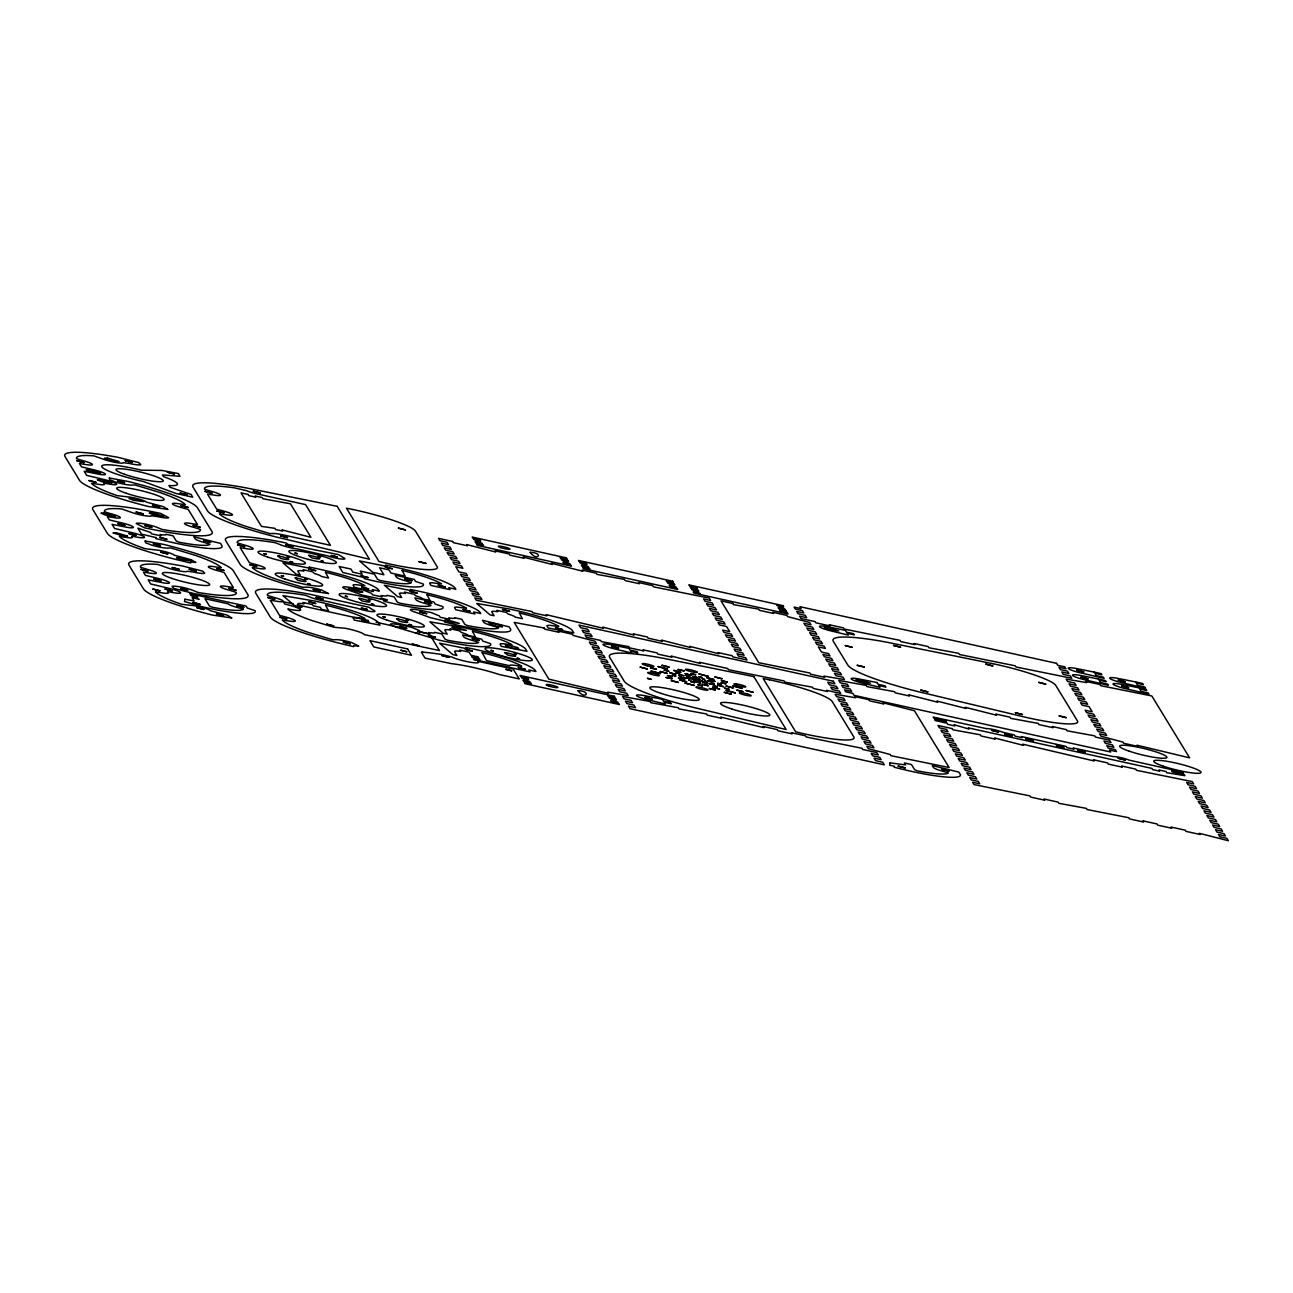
<?xml version="1.0" encoding="UTF-8"?>
<svg xmlns="http://www.w3.org/2000/svg" width="1293" height="1293" viewBox="0 0 1293 1293"><rect width="100%" height="100%" fill="white"/><g stroke="black" fill="none" stroke-linecap="round" stroke-linejoin="round"><path stroke-width="1.5" d="M384.183 600.34L384.021 601.31L391.181 603.023A55.955 7.596 13.5 0 0 442.836 606.595L435.175 604.057L433.979 602.085L414.908 597.867L416.104 599.839A12.413 1.681 13.5 0 0 426.189 603.75L431.005 605.302A43.784 5.948 13.5 0 1 399.747 603.152L397.242 601.988L394.123 596.865L387.06 595.313A12.17 1.649 13.5 0 1 382.211 595.717L381.096 595.54L381.92 596.897L372.513 594.828L371.673 593.455L363.527 590.109L353.668 588.137A12.413 1.681 13.5 0 0 342.984 587.07A12.413 1.681 13.5 0 0 349.967 590.562L362.541 595.168L384.7 599.952C394.51 601.18 374.42 596.364 383.779 599.726M295.24 605.48L297.018 606.579M419.449 633.602L415.91 632.827M421.308 610.555L431.167 612.543L439.313 615.888L440.153 617.246L449.56 619.331L448.736 617.957L449.851 618.135A12.17 1.649 13.5 0 0 454.7 617.731L461.763 619.299L464.882 624.406L467.403 625.57A43.784 5.948 13.5 0 0 498.645 627.735L493.829 626.184A12.413 1.681 13.5 0 1 483.744 622.272L482.548 620.301L509.167 626.863L510.476 629.028A55.955 7.596 13.5 0 1 458.821 625.456L444.566 622.046L444.727 621.076L430.181 617.601L417.607 612.979A12.413 1.681 13.5 0 1 410.624 609.488A12.413 1.681 13.5 0 1 421.308 610.555L421.89 610.7M401.299 625.165L411.142 627.137L419.288 630.483L420.128 631.857L429.535 633.926L428.71 632.568L429.842 632.746A12.17 1.649 13.5 0 0 434.674 632.325L441.737 633.893L444.873 639.017L447.378 640.18A43.784 5.948 13.5 0 0 478.62 642.33L473.804 640.778A12.413 1.681 13.5 0 1 463.734 636.867L462.522 634.895L481.594 639.114L482.79 641.086L490.467 643.623A55.955 7.596 13.5 0 1 438.796 640.051L397.581 627.59A12.413 1.681 13.5 0 1 390.599 624.083A12.413 1.681 13.5 0 1 401.299 625.165L401.864 625.295M293.252 603.928L283.393 601.762L284.816 604.09A14.837 2.02 13.5 0 1 300.332 609.31A14.837 2.02 13.5 0 1 291.41 609.633L287.87 608.922L288.468 609.617A65.684 8.906 13.5 0 0 312.324 620.656L333.885 627.267L345.409 628.301A14.837 2.02 13.5 0 1 364.254 634.604L439.458 650.541L429.357 633.974L417.526 631.372M297.196 604.801L368.214 620.478M376.101 622.224L405.679 628.754M298.117 605.867L302.012 607.225L297.907 606.821M709.324 688.506L715.207 689.961L709.324 688.506M678.178 669.451L684.062 670.905L678.178 669.451M697.703 684.644L702.406 685.807L697.703 684.644M109.307 477.99L109.695 479.751L116.031 482.208A12.413 1.681 13.5 0 0 131.983 485.085L134.989 484.956L159.572 492.391A68.109 9.245 13.5 0 1 184.64 503.963L185.4 504.803L180.244 503.995A12.413 1.681 13.5 0 0 172.519 503.963A12.413 1.681 13.5 0 0 182.604 507.874L188.228 509.442L197.506 524.522L192.269 523.697A12.413 1.681 13.5 0 0 184.56 523.681A12.413 1.681 13.5 0 0 194.645 527.592L200.35 529.338A68.093 9.245 13.5 0 1 183.153 532.199L178.499 531.762A68.093 9.245 13.5 0 1 162.158 529.467L158.392 527.916A12.413 1.681 13.5 0 0 140.743 523.342L139.66 523.229A12.413 1.681 13.5 0 0 136.201 523.52L144.509 527.803L158.409 530.615A80.279 10.894 13.5 0 0 211.89 531.423L197.457 507.761A80.279 10.894 13.5 0 0 128.46 481.529L109.307 477.99M145.172 540.975L145.559 542.737L151.895 545.193A12.413 1.681 13.5 0 0 167.848 548.087L170.854 547.957L195.421 555.392A68.109 9.245 13.5 0 1 220.505 566.948L221.265 567.805L216.109 566.997A12.413 1.681 13.5 0 0 208.383 566.964A12.413 1.681 13.5 0 0 218.469 570.876L224.093 572.443L233.354 587.523L228.134 586.699A12.413 1.681 13.5 0 0 220.408 586.683A12.413 1.681 13.5 0 0 230.493 590.578L236.215 592.339A68.093 9.245 13.5 0 1 219.002 595.184L214.363 594.764A68.093 9.245 13.5 0 1 198.007 592.453L194.257 590.917A12.413 1.681 13.5 0 0 176.608 586.343L175.525 586.23A12.413 1.681 13.5 0 0 172.066 586.521L174.167 588.493L194.273 593.616A80.279 10.894 13.5 0 0 247.755 594.408L233.322 570.763A80.279 10.894 13.5 0 0 164.324 544.531L145.172 540.975M167.734 509.394L148.469 506.533A80.279 10.894 13.5 0 1 79.487 480.301L65.054 456.639A80.279 10.894 13.5 0 1 118.52 457.447L138.626 462.555L140.743 464.543A12.413 1.681 13.5 0 1 137.268 464.834L136.201 464.72A12.413 1.681 13.5 0 1 129.591 463.524L123.368 462.652A12.413 1.681 13.5 0 1 115.917 462.49A12.413 1.681 13.5 0 1 102.826 459.031L93.791 455.863A68.093 9.245 13.5 0 0 76.578 458.724L82.299 460.47A12.413 1.681 13.5 0 1 92.385 464.381A12.413 1.681 13.5 0 1 84.675 464.365L79.439 463.541L81.459 466.854L92.207 469.424A12.413 1.681 13.5 0 1 104.701 473.48A12.413 1.681 13.5 0 1 100.498 474.499L84.207 471.347L86.679 475.388L103.375 479.396A12.413 1.681 13.5 0 1 116.612 484.051A12.413 1.681 13.5 0 1 105.832 483.42L103.747 483L104.41 484.099A12.413 1.681 13.5 0 1 96.7 484.067L91.528 483.259L92.304 484.099A68.109 9.245 13.5 0 0 117.372 495.672L127.425 496.851A10.942 1.487 13.5 0 1 134.601 497.983L137.381 498.645A10.942 1.487 13.5 0 1 146.271 502.088L163.581 506.727L167.734 509.394M195.631 562.439L190.782 562.002L190.621 562.988L176.365 559.578A80.279 10.894 13.5 0 1 107.367 533.346L92.934 509.701A80.279 10.894 13.5 0 1 146.416 510.509L160.316 513.321L168.623 517.604A12.413 1.681 13.5 0 1 165.148 517.895L164.082 517.782A12.413 1.681 13.5 0 1 157.471 516.586L151.249 515.713A12.413 1.681 13.5 0 1 143.814 515.551A12.413 1.681 13.5 0 1 130.706 512.093L121.671 508.925A68.093 9.245 13.5 0 0 104.474 511.769L110.18 513.531A12.413 1.681 13.5 0 1 120.265 517.442A12.413 1.681 13.5 0 1 112.556 517.41L107.319 516.586L109.355 519.915L120.087 522.485A12.413 1.681 13.5 0 1 132.597 526.526A12.413 1.681 13.5 0 1 128.379 527.56L112.087 524.392L114.56 528.449L131.256 532.457A12.413 1.681 13.5 0 1 144.493 537.112A12.413 1.681 13.5 0 1 133.712 536.482L131.627 536.045L132.29 537.145A12.413 1.681 13.5 0 1 124.581 537.128L119.409 536.304L120.184 537.161A68.109 9.245 13.5 0 0 145.252 548.733L155.305 549.897A10.942 1.487 13.5 0 1 162.482 551.028L165.262 551.707A10.942 1.487 13.5 0 1 174.151 555.15L191.461 559.788L195.631 562.439M231.706 617.941L212.44 615.08A80.279 10.894 13.5 0 1 143.458 588.848L129.025 565.203A80.279 10.894 13.5 0 1 182.491 565.995L202.597 571.118L204.714 573.09A12.413 1.681 13.5 0 1 201.239 573.381L200.173 573.268A12.413 1.681 13.5 0 1 193.562 572.088L187.34 571.215A12.413 1.681 13.5 0 1 179.889 571.037A12.413 1.681 13.5 0 1 166.797 567.595L157.762 564.427A68.093 9.245 13.5 0 0 140.549 567.271L146.271 569.033A12.413 1.681 13.5 0 1 156.356 572.944A12.413 1.681 13.5 0 1 148.647 572.912L143.41 572.088L145.43 575.401L156.178 577.971A12.413 1.681 13.5 0 1 168.672 582.028A12.413 1.681 13.5 0 1 164.47 583.062L148.178 579.894L150.651 583.951L167.347 587.943A12.413 1.681 13.5 0 1 180.584 592.614A12.413 1.681 13.5 0 1 169.803 591.968L167.718 591.548L168.381 592.647A12.413 1.681 13.5 0 1 160.671 592.63L155.499 591.806L156.259 592.663A68.109 9.245 13.5 0 0 181.343 604.219L191.396 605.399A10.942 1.487 13.5 0 1 198.572 606.53L201.352 607.193A10.942 1.487 13.5 0 1 210.242 610.652L227.552 615.274L231.706 617.941M328.47 593.552L309.205 590.691A80.279 10.894 13.5 0 1 240.223 564.459L225.79 540.797A80.279 10.894 13.5 0 1 279.256 541.605L286.254 543.028L287.838 544.385L338.75 554.697L342.855 557.348A10.942 1.487 13.5 0 1 341.53 559.045A10.942 1.487 13.5 0 1 327.501 555.812L296.937 548.879A12.413 1.681 13.5 0 1 279.272 544.305L275.522 542.769A68.093 9.245 13.5 0 0 259.182 540.458L254.527 540.038A68.093 9.245 13.5 0 0 237.314 542.882L243.036 544.644A12.413 1.681 13.5 0 1 253.121 548.539A12.413 1.681 13.5 0 1 245.411 548.523L240.175 547.699L249.436 562.778L255.06 564.346A12.413 1.681 13.5 0 1 265.146 568.257A12.413 1.681 13.5 0 1 257.436 568.225L252.264 567.417L253.04 568.274A68.109 9.245 13.5 0 0 278.108 579.83L302.675 587.264L305.681 587.135A12.413 1.681 13.5 0 1 321.634 590.012L328.47 593.552M358.549 646.096L353.7 645.643L353.555 646.629L339.283 643.219A80.279 10.894 13.5 0 1 270.285 616.987L255.852 593.342A80.279 10.894 13.5 0 1 309.334 594.15L368.828 607.241L372.934 609.892A10.942 1.487 13.5 0 1 371.608 611.589A10.942 1.487 13.5 0 1 357.563 608.356L327.016 601.423A12.413 1.681 13.5 0 1 309.35 596.833L305.601 595.297A68.093 9.245 13.5 0 0 289.244 593.002L284.605 592.566A68.093 9.245 13.5 0 0 267.392 595.41L273.114 597.172A12.413 1.681 13.5 0 1 283.199 601.083A12.413 1.681 13.5 0 1 275.474 601.067L270.253 600.227L279.514 615.323L285.139 616.89A12.413 1.681 13.5 0 1 295.224 620.785A12.413 1.681 13.5 0 1 287.515 620.769L282.343 619.961L283.102 620.802A68.109 9.245 13.5 0 0 308.187 632.374L332.754 639.809L335.76 639.679A12.413 1.681 13.5 0 1 351.712 642.556L358.678 646.064M156.065 537.613L155.903 538.599L170.159 541.993A55.955 7.596 13.5 0 0 221.83 545.565L220.505 543.399L193.885 536.837L195.098 538.809A12.413 1.681 13.5 0 0 205.183 542.721L209.999 544.272A43.784 5.948 13.5 0 1 178.741 542.123L176.236 540.959L173.1 535.835L166.037 534.284A12.17 1.649 13.5 0 1 161.205 534.688L160.073 534.51L160.914 535.868L151.491 533.799L150.651 532.425L137.866 528.142L141.519 534.138L156.065 537.613M184.899 599.209L184.511 601.52L203.357 607.031A55.955 7.596 13.5 0 0 255.012 610.603L247.351 608.066L246.139 606.094L189.635 593.616L197.069 595.766L197.781 596.962L190.718 595.394L199.235 599.322L192.172 597.754L194.095 600.922L184.899 599.209M364.481 577.664L364.319 578.65L371.479 580.363A55.955 7.596 13.5 0 0 423.15 583.935L415.473 581.381L414.277 579.409L395.205 575.207L396.418 577.179A12.413 1.681 13.5 0 0 406.487 581.074L411.303 582.642A43.784 5.948 13.5 0 1 380.061 580.476L377.556 579.312L374.42 574.205L360.294 571.086L362.218 574.237L352.811 572.153L350.888 569.001L339.17 566.512L342.839 572.508L364.481 577.664M890.053 762.854L889.681 765.181L894.417 766.296L894.255 767.282L908.51 770.693A55.955 7.596 13.5 0 0 960.166 774.265L958.856 772.099L932.237 765.537L933.433 767.509A12.413 1.681 13.5 0 0 943.518 771.404L948.335 772.972A43.784 5.948 13.5 0 1 917.076 770.806L914.571 769.642L911.452 764.535L904.389 762.967L905.601 764.939L890.053 762.854M117.808 523.584L124.823 525.394L117.808 523.584M128.977 533.556L135.991 535.367L128.977 533.556M136.121 512.06L143.135 513.871L136.121 512.06M167.395 472.171L174.41 473.998L167.395 472.171M159.815 537.419L166.829 539.229L159.815 537.419M153.899 579.086L160.898 580.896L153.899 579.086M160.704 552.159L167.718 553.97L160.704 552.159M180.147 493.069L187.162 494.88L180.147 493.069M165.068 589.058L172.082 590.869L165.068 589.058M172.211 567.546L179.226 569.373L172.211 567.546M203.599 540.555L210.597 542.365L203.599 540.555M192.996 602.457L200.011 604.284L192.996 602.457M196.795 607.662L203.809 609.472L196.795 607.662M236.781 605.609L243.795 607.419L236.781 605.609M264.031 553.695L266.358 554.293L264.031 553.695M281.357 575.66L283.7 576.274L281.454 575.644M287.288 556.75L289.632 557.364L287.385 556.733M290.214 561.534L292.541 562.132L290.214 561.534M295.014 553.081L297.342 553.695L295.014 553.081M304.615 578.731L306.958 579.329L304.615 578.731M308.671 568.872L315.67 570.682L308.671 568.872M307.54 583.515L309.867 584.113L307.54 583.515M308.688 601.698L315.686 603.508L308.688 601.698M318.272 556.152L320.599 556.766L318.272 556.152M321.181 560.936L323.525 561.534L321.278 560.903M325.513 572.314L328.519 578.036L321.456 576.484A12.17 1.649 13.5 0 0 314.522 573.478L312.47 571.765L303.047 569.696L303.887 571.053L302.756 570.876A12.17 1.649 13.5 0 0 297.907 571.28L300.235 575.094L296.162 574.205L282.908 562.811L310.579 568.419L308.979 567.045L315.961 568.467A55.955 7.596 13.5 0 1 378.671 590.141L379.285 591.127L372.222 589.56L373.418 591.531L354.347 587.329L353.151 585.357A12.413 1.681 13.5 0 1 360.86 585.373L364.982 585.794A43.784 5.948 13.5 0 0 327.048 572.686L325.513 572.314M325.529 605.14L328.535 610.862L321.472 609.31L320.26 607.338L313.197 605.77L312.486 604.591L303.063 602.506L303.903 603.879L302.772 603.702A12.17 1.649 13.5 0 0 297.923 604.106L300.251 607.92L296.178 607.015L282.925 595.637L315.977 601.277A55.955 7.596 13.5 0 1 378.687 622.951L380.013 625.133L354.363 620.139L353.167 618.183A12.413 1.681 13.5 0 1 360.876 618.199L364.998 618.62A43.784 5.948 13.5 0 0 327.048 605.496L325.529 605.14M326.693 624.147L333.707 625.957L326.693 624.147M345.247 596.121L347.575 596.719L345.328 596.105M361.135 575.789L368.149 577.599L361.135 575.789M361.652 587.103L368.65 588.913L361.652 587.103M361.668 619.913L368.667 621.739L361.668 619.913M368.505 599.192L370.832 599.79L368.586 599.176M371.414 603.976L373.758 604.574L371.414 603.976M385.233 566.981L392.248 568.791L385.233 566.981M398.438 528.11L405.452 529.92L398.438 528.11M383.003 616.616L385.33 617.214L383.084 616.583M402.091 570.423L405.081 576.145L390.955 573.025L389.031 569.874L379.625 567.789L383.876 574.755L372.74 572.298L359.47 560.92L387.14 566.512L385.556 565.154L392.539 566.56A55.955 7.596 13.5 0 1 455.249 588.234L455.847 589.22L448.784 587.668L449.98 589.64L430.925 585.422L429.712 583.45A12.413 1.681 13.5 0 1 437.422 583.482L441.543 583.903A43.784 5.948 13.5 0 0 403.61 570.779L402.091 570.423M404.919 578.925L411.917 580.735L404.919 578.925M399.666 626.523L406.665 628.333L399.666 626.523M410.123 591.305L417.122 593.115L410.123 591.305M406.261 619.67L408.588 620.284L406.341 619.654M418.884 561.615L425.898 563.441L418.884 561.615M400.862 650.25L406.713 651.769L400.862 650.25M409.17 624.454L411.513 625.069L409.17 624.454M412.176 644.043L419.174 645.854L412.176 644.043M419.675 611.912L426.69 613.722L419.675 611.912M424.605 601.584L431.62 603.395L424.605 601.584M426.981 594.732L429.971 600.469L422.908 598.901A12.17 1.649 13.5 0 0 415.974 595.895L413.922 594.198L404.499 592.113L405.339 593.471L404.208 593.293A12.17 1.649 13.5 0 0 399.359 593.713L401.687 597.528L397.614 596.623L384.36 585.244L412.031 590.836L410.447 589.479L417.429 590.885A55.955 7.596 13.5 0 1 480.139 612.559L480.737 613.545L473.674 611.993L474.87 613.965L455.799 609.746L454.603 607.775A12.413 1.681 13.5 0 1 462.312 607.807L466.434 608.211A43.784 5.948 13.5 0 0 428.5 595.103L426.981 594.732M438.214 585.196L445.228 587.006L438.214 585.196M428.452 635.477L435.466 637.287L428.452 635.477M463.104 609.52L470.119 611.33L463.104 609.52M465.318 649.264L472.317 651.074L465.318 649.264M472.478 631.323L475.485 637.045L468.422 635.493A12.17 1.649 13.5 0 0 461.488 632.487L459.435 630.774L450.012 628.705L450.837 630.063L449.722 629.885A12.17 1.649 13.5 0 0 444.873 630.289L447.2 634.103L443.127 633.198L429.874 621.82L462.926 627.477A55.955 7.596 13.5 0 1 525.637 649.151L526.962 651.316L501.312 646.338L500.116 644.367A12.413 1.681 13.5 0 1 507.826 644.383L511.947 644.803A43.784 5.948 13.5 0 0 473.998 631.679L472.478 631.323M472.236 638.613L479.234 640.423L472.236 638.613M482.16 652.706L486.491 660.594L509.798 665.75A12.413 1.681 13.5 0 1 517.507 665.766L521.629 666.186A43.784 5.948 13.5 0 0 483.679 653.062L482.16 652.706M491.017 650.347L493.36 650.945L491.017 650.347M502.524 609.536L509.539 611.347L502.524 609.536M519.382 612.979L522.372 618.701L515.309 617.149A12.17 1.649 13.5 0 0 508.391 614.143L506.323 612.429L496.916 610.344L497.74 611.718L496.625 611.541A12.17 1.649 13.5 0 0 491.776 611.945L494.104 615.759L490.031 614.854L476.761 603.475L509.83 609.116A55.955 7.596 13.5 0 1 572.54 630.806L573.866 632.972L548.216 627.994L547.004 626.022A12.413 1.681 13.5 0 1 554.729 626.038L558.851 626.459A43.784 5.948 13.5 0 0 520.901 613.335L519.382 612.979M514.275 653.418L516.618 654.016L514.372 653.385M517.2 658.185L519.527 658.8L517.281 658.169M518.299 667.479L525.297 669.305L518.299 667.479M555.505 627.768L562.52 629.578L555.505 627.768M611.557 646.403L618.555 648.213L611.557 646.403M640.197 667.123L647.211 668.934L640.197 667.123M647.518 678.356L651.025 679.261L647.518 678.356M645.013 697.347L652.028 699.157L645.013 697.347M651.09 671.115L660.432 673.54L651.09 671.115M658.056 666.558L667.414 668.982L658.056 666.558M660.222 671.552L667.22 673.362L660.222 671.552M662 665.297L669.014 667.107L662 665.297M669.806 672.78L675.657 674.283L669.806 672.78M671.374 680.651L678.389 682.462L671.374 680.651M673.782 670.404L680.781 672.215L673.782 670.404M678.437 678.065L684.272 679.568L678.437 678.065M679.035 675.786L681.363 676.384L679.116 675.77M679.229 674.59L683.9 675.803L679.229 674.59M679.617 679.956L686.615 681.767L679.617 679.956M680.91 677.354L685.581 678.566L680.91 677.354M685.128 673.685L690.979 675.205L685.128 673.685M685.807 675.221L688.151 675.819L685.904 675.188M685.532 677.58L689.024 678.486L685.532 677.58M685.031 683.076L694.373 685.484L685.031 683.076M687.133 676.53L690.64 677.435L687.133 676.53M688.733 679.989L691.06 680.603L688.813 679.973M690.979 673.605L695.65 674.768L690.979 673.605M690.801 678.389L693.145 678.987L690.801 678.389M692.66 676.368L697.331 677.564L692.66 676.368M692.741 678.227L695.068 678.825L692.822 678.195M693.323 680.328L696.83 681.233L693.452 680.296M693.565 679.585L695.909 680.199L693.662 679.568M697.153 672.15L697.105 672.36A6.077 0.824 13.5 0 1 691.868 671.843A6.077 0.824 13.5 0 1 685.743 669.855L685.387 669.564A6.077 0.824 13.5 0 1 690.672 669.871A6.077 0.824 13.5 0 1 697.153 672.15M696.523 678.227L700.03 679.132L696.668 678.195M696.022 681.88L700.693 683.092L696.022 681.88M697.444 679.261L699.788 679.859L697.444 679.261M696.248 687.084L696.2 687.294A6.077 0.824 13.5 0 0 702.697 689.589A6.077 0.824 13.5 0 0 707.982 689.896L707.627 689.589A6.077 0.824 13.5 0 0 701.485 687.617A6.077 0.824 13.5 0 0 696.248 687.084M698.98 673.96L708.322 676.384L698.98 673.96M698.285 680.635L700.612 681.233L698.285 680.635M700.224 680.457L702.552 681.072L700.305 680.441M702.293 678.857L704.62 679.455L702.293 678.857M702.39 684.256L708.225 685.759L702.39 684.256M702.729 682.025L706.22 682.93L702.729 682.025M704.329 680.975L707.837 681.88L704.329 680.975M705.202 683.641L707.546 684.239L705.299 683.609M706.738 677.677L713.752 679.488L706.738 677.677M707.772 680.894L712.443 682.106L707.772 680.894M709.081 679.876L714.916 681.395L709.081 679.876M709.194 683.593L714.399 684.934L709.194 683.593M711.99 683.06L714.334 683.674L711.99 683.06M712.572 687.246L719.587 689.056L712.572 687.246M714.964 676.982L721.979 678.793L714.964 676.982M717.712 685.161L723.547 686.68L717.712 685.161M724.339 692.353L731.353 694.163L724.339 692.353M726.133 686.098L733.147 687.908L726.133 686.098M725.955 690.478L735.297 692.886L725.955 690.478M732.921 685.92L742.263 688.329L732.921 685.92M746.142 690.51L753.156 692.321L746.142 690.51M898.166 766.119L905.181 767.929L898.166 766.119M941.934 769.254L948.949 771.064L941.934 769.254M985.751 664.133L992.765 665.943L985.751 664.133M1015.409 712.734L1022.424 714.544L1015.409 712.734M1038.748 682.365L1045.746 684.175L1038.748 682.365M1059.193 715.869L1066.192 717.68L1059.193 715.869M1076.778 670.178L1083.776 671.988L1076.778 670.178M1080.996 677.096L1087.995 678.906L1080.996 677.096M1118.235 680.005L1125.233 681.815L1118.235 680.005M1121.597 685.904L1128.611 687.714L1121.597 685.904M727.28 682.025L721.381 680.651L727.28 682.025M530.178 552.337C537.112 562.148 544.498 552.774 530.178 552.337M578.019 690.688C584.953 700.499 592.339 691.125 578.019 690.688M667.495 675.576L672.182 676.756L667.495 675.576M671.972 678.76L666.121 677.484L671.972 678.76M721.219 682.656L725.906 683.852L721.219 682.656M88.926 480.527L95.957 482.257L88.926 480.527M181.052 505.692L188.083 507.438L181.052 505.692M152.897 589.075L159.928 590.804L152.897 589.075M216.949 511.058L223.98 512.788L216.949 511.058M216.917 568.694L223.948 570.423L216.917 568.694M249.662 564.685L256.693 566.415L249.662 564.685M279.741 617.23L286.755 618.959L279.741 617.23M857.243 665.297L864.274 667.026L857.243 665.297M991.505 730.286L998.503 732.08L991.505 730.286M1118.17 758.248L1125.169 760.042L1118.17 758.248M243.31 609.132L243.181 609.326A43.784 5.948 13.5 0 1 211.923 607.16L209.418 605.997L204.973 598.707L228.279 603.863A12.413 1.681 13.5 0 0 238.365 607.758L243.31 609.132M337.182 556.895L331.267 555.489L337.182 556.895M367.244 609.439L361.377 608.13L367.244 609.439M742.861 691.577L736.962 690.171L742.861 691.577M656.408 669.241L650.524 667.931L656.408 669.241M664.149 670.049L668.804 671.261L664.149 670.049M125.243 460.664L132.242 462.425L125.243 460.664M144.784 525.54L151.798 527.302L144.784 525.54M253.266 491.195L260.265 492.956L253.266 491.195M189.214 569.227L196.213 570.973L189.214 569.227M180.648 588.541L187.647 590.287L180.648 588.541M285.979 544.822L292.978 546.583L285.979 544.822M316.042 597.366L323.056 599.128L316.042 597.366M893.56 645.433L900.558 647.195L893.56 645.433M724.613 688.167L729.252 689.379L724.613 688.167M117.534 480.851L124.532 482.612L117.534 480.851M152.509 505.337L159.508 507.115L152.509 505.337M153.382 543.852L160.397 545.614L153.382 543.852M280.533 535.868L287.531 537.629L280.533 535.868M216.481 613.9L223.479 615.662L216.481 613.9M313.245 589.511L320.244 591.273L313.245 589.511M343.324 642.039L350.322 643.801L343.324 642.039M920.826 690.123L927.824 691.884L920.826 690.123M698.834 676.724L702.309 677.629L698.834 676.724M694.567 682.672L691.044 681.831L694.567 682.672M161.9 470.442L141.196 470.167L135.765 468.906A38.919 5.285 13.5 0 0 101.937 466.902A38.919 5.285 13.5 0 0 143.458 481.529L176.252 493.538L192.738 497.175L191.057 494.411L170.013 487.267L168.963 485.554A38.919 5.285 13.5 0 0 163.516 476.632L162.482 474.935L179.986 476.277L178.305 473.529L161.9 470.442M76.95 460.793L83.932 462.587L76.95 460.793M204.973 491.324L211.955 493.118L204.973 491.324M193.142 525.394L200.108 527.172L193.142 525.394M140.921 569.34L147.903 571.134L140.921 569.34M237.686 544.951L244.668 546.745L237.686 544.951M229.006 588.38L235.972 590.174L229.006 588.38M267.764 597.495L274.73 599.289L267.764 597.495M845.283 645.563L852.249 647.357L845.283 645.563M442.012 655.551L448.962 657.329L442.012 655.551M505.902 669.338L511.705 670.825L505.902 669.338M672.312 675.156L675.786 676.045L672.312 675.156M676.174 672.635L679.649 673.524L676.174 672.635M713.784 685.872L717.259 686.777L713.784 685.872M717.647 683.351L721.122 684.256L717.647 683.351M695.569 679.407L697.848 680.021L695.569 679.407M986.333 728.622L933.158 717.049L933.885 718.229L945.652 720.831L946.379 722.011L934.613 719.409L935.324 720.589L947.106 723.191L947.817 724.371L954.88 725.939L954.169 724.759L969.007 729.058L968.295 727.878L1151.918 768.414L1152.645 769.594L1159.708 771.145L1158.981 769.965L1166.044 771.533L1166.771 772.713L1184.889 775.687L1184.162 774.507L1172.395 771.905L1171.668 770.725L1183.434 773.327L1182.723 772.131L1129.306 760.171A9.73 1.325 13.5 0 0 1112.998 756.583L1073.238 747.968L1073.966 749.148L1066.903 747.596L1066.175 746.417L1021.454 736.541L1022.165 737.721L1015.102 736.153L1014.391 734.974L1002.641 732.21A9.73 1.325 13.5 0 0 986.333 728.622M107.448 458.045L104.442 458.288L108.741 460.163L119.037 461.52L107.448 458.045M89.136 469.569L86.13 469.828L90.429 471.686L100.725 473.044L89.136 469.569M100.304 479.541L97.314 479.8L101.597 481.659L111.909 483.016L100.304 479.541M132.031 498.144L129.025 498.403L133.324 500.262L143.62 501.619L132.031 498.144M103.973 512.933L100.967 513.176L105.25 515.034L115.562 516.408L103.973 512.933M152.283 512.788L149.277 513.046L153.576 514.905L163.872 516.263L152.283 512.788M115.998 532.635L112.992 532.894L124.581 536.369L127.587 536.11L115.998 532.635M179.549 557.461L176.543 557.719L180.842 559.578L191.138 560.936L179.549 557.461M351.243 588.541L348.253 588.784L359.842 592.259L362.848 592.016L351.243 588.541M447.685 619.913L444.679 620.171L448.978 622.03L459.274 623.388L447.685 619.913M454.845 626.927L451.839 627.186L456.138 629.044L466.434 630.402L454.845 626.927M827.213 627.461L824.223 627.719L828.506 629.578L838.818 630.936L827.213 627.461M858.908 679.698L855.901 679.94L860.201 681.815L870.496 683.173L858.908 679.698M272.968 533.508L269.962 533.637L245.395 526.203A68.109 9.245 13.5 0 1 220.311 514.63L219.551 513.79L224.723 514.598A12.413 1.681 13.5 0 0 232.433 514.63A12.413 1.681 13.5 0 0 222.348 510.719L216.723 509.151L207.462 494.071L212.698 494.896A12.413 1.681 13.5 0 0 220.408 494.912A12.413 1.681 13.5 0 0 210.323 491.001L204.601 489.255A68.093 9.245 13.5 0 1 221.814 486.394L226.469 486.831A68.093 9.245 13.5 0 1 234.227 487.8L246.559 490.677A12.413 1.681 13.5 0 0 260.426 494.653L305.568 504.609L330.41 545.323L282.747 534.801A12.413 1.681 13.5 0 0 272.968 533.508M422.779 652.157L421.324 652.06L425.025 658.121L451.322 663.616A41.36 5.608 13.5 0 1 472.495 667.301L477.165 668.368A41.36 5.608 13.5 0 1 499.227 674.51L519.204 678.922L513.192 669.063L477.877 661.273L478.539 662.355A14.708 2.004 13.5 0 1 467.613 661.725A14.708 2.004 13.5 0 1 451.677 656.973L442.545 654.662A65.684 8.906 13.5 0 0 422.779 652.157M658.105 675.657L656.973 675.544A6.077 0.824 13.5 0 1 648.714 673.394A6.077 0.824 13.5 0 1 650.04 672.538L651.413 672.748A6.077 0.824 13.5 0 1 658.299 674.671A6.077 0.824 13.5 0 1 658.105 675.657M736.38 683.916L735.264 683.803A6.077 0.824 13.5 0 0 735.054 684.789A6.077 0.824 13.5 0 0 741.956 686.712L743.313 686.922A6.077 0.824 13.5 0 0 744.639 686.05A6.077 0.824 13.5 0 0 736.38 683.916M495.009 623.695L489.061 622.919L489.805 624.131L496.496 626.135L502.444 626.927L501.7 625.699L495.009 623.695M511.365 645.789L505.418 645.013L506.161 646.225L512.868 648.229L518.816 649.021L518.057 647.793L511.365 645.789M310.126 555.473L308.607 555.247L311.532 557.768A7.305 0.986 13.5 0 0 319.727 558.592A7.305 0.986 13.5 0 0 310.126 555.473M279.159 556.087L277.639 555.845L280.549 558.366A7.305 0.986 13.5 0 0 288.743 559.19A7.305 0.986 13.5 0 0 279.159 556.087M296.485 578.052L294.966 577.826L297.875 580.347A7.305 0.986 13.5 0 0 306.069 581.171A7.305 0.986 13.5 0 0 296.485 578.052M360.359 598.514L358.84 598.271L361.749 600.809A7.305 0.986 13.5 0 0 369.943 601.617A7.305 0.986 13.5 0 0 360.359 598.514M398.115 619.008L396.595 618.765L399.521 621.286A7.305 0.986 13.5 0 0 407.715 622.111A7.305 0.986 13.5 0 0 398.115 619.008M506.145 652.739L504.626 652.496L507.535 655.018A7.305 0.986 13.5 0 0 515.729 655.842A7.305 0.986 13.5 0 0 506.145 652.739M460.534 651.446L459.403 651.268A12.17 1.649 13.5 0 0 454.554 651.672L456.882 655.486L452.809 654.581L439.555 643.203L467.226 648.795L465.625 647.437L472.608 648.844A55.955 7.596 13.5 0 1 535.318 670.517L535.916 671.503L528.853 669.952L530.065 671.924L473.561 659.446L480.269 660.416L479.541 659.236L472.478 657.668L471.751 656.488L478.814 658.056L478.103 656.876L471.04 655.309L469.117 652.157L459.694 650.072L460.534 651.446M1094.137 672.085L1079.057 669.063A12.413 1.681 13.5 0 0 1068.277 668.433A12.413 1.681 13.5 0 0 1081.514 673.087L1104.093 678.389L1103.365 677.193L1096.302 675.641L1094.864 673.281L1101.927 674.833L1101.2 673.653L1094.137 672.085M1135.593 681.928L1120.498 678.906A12.413 1.681 13.5 0 0 1109.717 678.259A12.413 1.681 13.5 0 0 1122.954 682.93L1145.533 688.215L1144.822 687.036L1137.759 685.468L1136.305 683.108L1143.368 684.676L1142.656 683.48L1135.593 681.928M1098.355 679.019L1083.275 675.997A12.413 1.681 13.5 0 0 1072.495 675.35A12.413 1.681 13.5 0 0 1085.716 680.005L1108.311 685.306L1107.584 684.126L1100.521 682.559L1099.082 680.199L1106.145 681.75L1105.418 680.571L1098.355 679.019M1138.971 687.828L1123.876 684.805A12.413 1.681 13.5 0 0 1113.095 684.159A12.413 1.681 13.5 0 0 1126.332 688.83L1148.911 694.115L1148.2 692.935L1141.137 691.367L1139.683 689.007L1146.746 690.575L1146.034 689.379L1138.971 687.828M845.38 630.337L830.284 627.315A12.413 1.681 13.5 0 0 819.503 626.685A12.413 1.681 13.5 0 0 832.74 631.34L848.256 635.073L847.174 633.295L854.237 634.863L853.525 633.667L846.462 632.115L845.38 630.337M877.058 682.575L861.962 679.552A12.413 1.681 13.5 0 0 851.182 678.906A12.413 1.681 13.5 0 0 864.419 683.561L879.935 687.294L878.852 685.532L885.915 687.084L885.204 685.904L878.141 684.336L877.058 682.575M628.915 648.326L613.836 645.304A12.413 1.681 13.5 0 0 603.055 644.657A12.413 1.681 13.5 0 0 616.276 649.312L631.808 653.046L630.725 651.284L637.788 652.836L637.061 651.656L629.998 650.088L628.915 648.326M662.388 699.271L647.292 696.232A12.413 1.681 13.5 0 0 636.512 695.602A12.413 1.681 13.5 0 0 649.749 700.256L665.265 703.99L664.182 702.212L671.245 703.78L670.534 702.6L663.471 701.032L662.388 699.271M337.166 506.323L246.543 487.978A80.279 10.894 13.5 0 0 193.077 487.17L207.51 510.832A80.279 10.894 13.5 0 0 276.492 537.064L369.459 559.239L337.166 506.323M352.763 509.474L346.459 508.197L378.994 561.518L385.459 563.053A55.955 7.596 13.5 0 0 437.115 566.625L415.473 531.148A55.955 7.596 13.5 0 0 352.763 509.474M993.056 663.729L886.853 642.217A80.279 10.894 13.5 0 0 833.371 641.425L847.804 665.071A80.279 10.894 13.5 0 0 916.802 691.302L1025.753 717.308A55.955 7.596 13.5 0 0 1077.425 720.88L1055.767 685.403A55.955 7.596 13.5 0 0 993.056 663.729M753.851 676.611L663.244 658.282A80.279 10.894 13.5 0 0 609.763 657.474L624.196 681.12A80.279 10.894 13.5 0 0 693.193 707.352L786.144 729.543L753.851 676.611M769.448 679.779L763.161 678.502L795.68 731.806L802.145 733.357A55.955 7.596 13.5 0 0 853.816 736.929L832.159 701.452A55.955 7.596 13.5 0 0 769.448 679.779M1056.543 663.325L799.914 606.676L801.127 608.647L794.064 607.08L795.26 609.051L802.323 610.619L803.777 612.979L796.714 611.411L798.153 613.787L805.216 615.339L806.654 617.715L799.591 616.147L801.03 618.507L815.156 621.626L815.883 622.822L830.009 625.941L829.282 624.745L843.408 627.865L844.135 629.044L899.912 640.342L900.639 641.522L914.765 644.641L914.038 643.461L928.164 646.581L928.891 647.761L958.776 653.337L959.487 654.517L1015.28 665.814L1015.991 666.994L1071.784 678.275L1070.329 675.916L1063.266 674.364L1061.828 671.988L1068.891 673.556L1067.452 671.18L1060.389 669.629L1058.935 667.269L1065.998 668.82L1064.802 666.849L1057.739 665.297L1056.543 663.325M566.399 557.881L472.22 537.08L472.947 538.276L480.01 539.827L480.737 541.007L473.674 539.456L482.176 543.383L475.113 541.815L475.84 542.995L482.903 544.563L483.614 545.743L476.551 544.175L477.279 545.371L571.441 566.156L570.73 564.976L563.667 563.409L562.94 562.229L570.003 563.796L561.501 559.869L568.564 561.421L567.837 560.241L560.774 558.689L560.063 557.493L567.126 559.061L566.399 557.881M672.683 581.236L578.504 560.451L579.232 561.631L586.295 563.182L587.022 564.378L579.959 562.811L588.46 566.738L581.397 565.17L582.109 566.366L589.172 567.918L589.899 569.098L582.836 567.546L583.563 568.726L677.726 589.511L677.015 588.331L669.952 586.78L669.224 585.584L676.287 587.151L667.786 583.224L674.849 584.792L674.122 583.596L667.059 582.044L666.331 580.864L673.394 582.416L672.683 581.236M783.025 605.657L688.846 584.872L689.573 586.052L696.636 587.62L697.363 588.8L690.3 587.248L691.012 588.428L698.075 589.98L698.802 591.16L691.739 589.608L700.24 593.535L693.177 591.968L693.905 593.148L788.067 613.949L787.356 612.753L780.293 611.201L779.566 610.021L786.629 611.573L785.902 610.393L778.839 608.841L778.127 607.662L785.19 609.213L776.673 605.286L783.736 606.853L783.025 605.657M248.094 494.443L241.031 492.892L261.477 526.396L274.876 528.32L275.603 529.516L282.666 531.067L281.939 529.888L310.918 537.306L290.472 503.801L262.932 498.742L262.22 497.563L255.157 495.995L255.869 497.191L248.806 495.623L248.094 494.443M452.615 541.476L438.489 538.357L439.943 540.716L447.006 542.284L448.445 544.644L441.382 543.092L442.82 545.452L449.883 547.02L451.322 549.38L444.259 547.812L445.713 550.188L452.776 551.739L454.215 554.115L447.152 552.547L448.59 554.907L455.653 556.475L457.108 558.835L450.045 557.283L451.483 559.643L458.546 561.21L459.985 563.57L452.922 562.002L454.376 564.378L461.439 565.93L462.878 568.306L455.815 566.738L458.934 571.862L465.997 573.429L467.452 575.789L460.389 574.237L461.827 576.597L468.89 578.149L470.329 580.525L463.266 578.957L464.704 581.333L471.767 582.884L473.222 585.244L466.159 583.693L467.597 586.052L474.66 587.62L476.099 589.98L469.036 588.428L470.49 590.788L477.553 592.339L478.992 594.715L471.929 593.148L473.367 595.523L480.43 597.075L481.885 599.435L474.822 597.883L476.26 600.243L532.037 611.541L532.764 612.72L546.891 615.84L546.163 614.66L603.395 628.317L602.667 627.121L633.99 635.073L633.279 633.877L647.405 636.996L648.116 638.192L662.242 641.312L661.531 640.116L690.494 647.534L689.767 646.355L718.746 653.773L718.019 652.593L732.145 655.713L732.872 656.892L746.998 660.012L745.56 657.652L738.497 656.084L737.042 653.725L744.105 655.276L742.667 652.917L735.604 651.365L734.165 648.989L741.228 650.557L739.79 648.181L732.727 646.629L731.272 644.27L738.335 645.821L736.897 643.461L729.834 641.894L728.395 639.534L735.458 641.086L734.004 638.726L726.941 637.174L725.502 634.798L732.565 636.366L731.127 633.99L724.064 632.439L722.609 630.079L729.672 631.63L726.553 626.507L719.49 624.955L718.051 622.579L725.114 624.147L723.66 621.771L716.597 620.22L715.158 617.86L722.221 619.412L720.783 617.052L713.72 615.484L712.281 613.124L719.328 614.676L717.89 612.316L710.827 610.765L709.388 608.389L716.451 609.957L715.013 607.581L707.95 606.029L706.495 603.669L713.558 605.221L712.12 602.861L705.057 601.293L703.618 598.934L710.681 600.485L709.227 598.126L653.45 586.828L652.739 585.648L638.613 582.529L639.324 583.709L625.198 580.605L624.487 579.409L596.946 574.367L596.235 573.187L582.109 570.068L582.82 571.247L551.497 563.312L552.224 564.491L523.245 557.073L523.972 558.253L509.846 555.133L509.119 553.954L494.993 550.834L495.72 552.014L466.741 544.595L467.468 545.775L453.342 542.656L452.615 541.476M732.759 603.443L720.993 600.841L758.765 662.727L809.822 672.99L810.549 674.17L824.675 677.29L823.948 676.11L844.426 679.601L842.971 677.225L835.908 675.673L834.47 673.314L841.533 674.865L840.094 672.505L833.031 670.938L831.593 668.578L838.656 670.13L837.201 667.77L830.138 666.218L828.7 663.842L835.763 665.41L834.324 663.034L827.261 661.483L825.807 659.123L832.87 660.675L831.431 658.315L824.368 656.747L822.93 654.387L829.993 655.939L828.538 653.579L821.475 652.028L818.356 646.904L825.419 648.456L823.98 646.096L816.917 644.528L815.463 642.168L822.526 643.72L821.087 641.36L814.024 639.809L812.586 637.433L819.649 639.001L818.21 636.625L811.147 635.073L809.693 632.697L816.756 634.265L815.317 631.905L808.254 630.337L806.816 627.978L813.879 629.529L812.424 627.17L805.361 625.602L803.923 623.242L810.986 624.81L809.547 622.434L787.631 616.583L786.904 615.403L772.794 612.284L773.505 613.464L759.379 610.344L758.668 609.165L733.487 604.623L732.759 603.443M1100.036 684.514L1085.91 681.395L1086.621 682.591L1066.159 679.084L1067.598 681.459L1074.661 683.011L1076.099 685.371L1069.052 683.819L1070.491 686.179L1077.554 687.747L1078.992 690.106L1071.929 688.555L1073.368 690.915L1080.431 692.466L1081.885 694.842L1074.822 693.274L1076.261 695.65L1083.324 697.202L1084.762 699.561L1077.699 698.01L1079.154 700.37L1086.217 701.937L1087.655 704.297L1080.592 702.745L1082.031 705.105L1089.094 706.657L1092.229 711.796L1085.166 710.229L1086.605 712.588L1093.668 714.156L1095.106 716.516L1088.043 714.964L1089.498 717.324L1096.561 718.892L1097.999 721.252L1090.936 719.684L1092.375 722.06L1099.438 723.611L1100.876 725.987L1093.813 724.419L1095.268 726.779L1102.331 728.347L1103.769 730.707L1096.706 729.155L1098.145 731.515L1105.208 733.083L1106.663 735.442L1099.6 733.874L1101.038 736.25L1122.954 742.101L1123.665 743.281L1137.792 746.4L1137.064 745.221L1189.592 757.843L1151.821 695.957L1100.747 685.694L1100.036 684.514M866.326 685.452L838.801 680.409L840.24 682.769L847.303 684.32L848.758 686.696L841.695 685.128L843.133 687.504L850.196 689.056L851.634 691.416L844.571 689.864L845.784 691.836L852.847 693.387L854.043 695.359L1110.655 752.009L1109.459 750.037L1116.522 751.605L1115.309 749.633L1108.246 748.065L1106.808 745.705L1113.871 747.273L1112.433 744.897L1105.37 743.346L1103.931 740.97L1110.978 742.538L1109.539 740.178L1095.413 737.058L1094.702 735.862L1067.161 730.82L1066.45 729.64L1052.324 726.521L1053.035 727.7L1038.909 724.581L1038.198 723.401L1010.657 718.342L1009.946 717.162L995.82 714.043L996.531 715.223L965.208 707.287L965.936 708.467L936.956 701.048L937.684 702.228L908.704 694.81L909.432 695.99L895.306 692.87L894.578 691.69L867.053 686.631L866.326 685.452M833.29 681.233L579.022 625.101L580.589 627.671L587.652 629.222L589.22 631.792L582.157 630.224L583.596 632.6L590.659 634.152L592.097 636.512L585.034 634.96L586.489 637.32L600.615 640.439L601.326 641.619L628.867 646.678L629.578 647.858L643.704 650.977L642.993 649.797L657.119 652.917L657.83 654.096L671.956 657.216L671.245 656.036L700.208 663.454L699.481 662.275L727.733 668.513L728.46 669.693L784.237 680.975L784.964 682.154L812.489 687.213L813.216 688.393L827.342 691.513L826.615 690.333L840.741 693.452L839.302 691.092L832.239 689.525L830.801 687.165L837.864 688.716L836.409 686.357L829.346 684.805L827.795 682.235L834.858 683.803L833.29 681.233M544.111 627.962L514.226 622.402L548.862 679.164L608.437 693.339L607.71 692.159L628.188 695.65L626.733 693.274L619.67 691.723L618.232 689.363L625.295 690.915L623.856 688.555L616.793 686.987L615.355 684.627L622.418 686.179L620.963 683.819L613.9 682.268L612.462 679.892L619.525 681.459L618.086 679.084L611.023 677.532L609.569 675.172L616.632 676.724L615.193 674.364L608.13 672.796L606.692 670.437L613.755 671.988L612.316 669.629L605.253 668.077L603.799 665.701L610.862 667.269L609.423 664.893L602.36 663.341L600.922 660.982L607.985 662.533L606.53 660.173L599.467 658.606L598.029 656.246L605.092 657.798L603.653 655.438L596.59 653.886L595.136 651.51L602.199 653.078L600.76 650.702L593.697 649.151L592.259 646.791L599.322 648.343L597.883 645.983L590.82 644.415L589.366 642.055L596.429 643.607L594.99 641.247L573.074 635.38L572.363 634.2L558.237 631.081L558.948 632.277L544.822 629.158L544.111 627.962M868.993 699.691L854.867 696.571L855.594 697.751L835.116 694.26L836.571 696.62L843.634 698.188L845.072 700.547L838.009 698.996L839.448 701.356L846.511 702.907L847.966 705.283L840.903 703.715L842.341 706.091L849.404 707.643L850.842 710.002L843.779 708.451L845.234 710.811L852.297 712.378L853.736 714.738L846.673 713.186L848.111 715.546L855.174 717.098L856.612 719.474L849.549 717.906L851.004 720.282L858.067 721.833L859.506 724.193L852.443 722.642L853.881 725.001L860.944 726.569L862.399 728.929L855.336 727.377L856.774 729.737L863.837 731.288L865.276 733.664L858.213 732.097L859.667 734.472L866.73 736.024L868.169 738.384L861.106 736.832L862.544 739.192L869.607 740.76L871.046 743.119L863.983 741.568L865.437 743.928L872.5 745.479L873.939 747.855L866.876 746.287L868.314 748.663L890.23 754.514L890.958 755.694L949.078 767.509L914.442 710.746L883.119 702.81L883.846 703.99L869.72 700.871L868.993 699.691M1011.579 735.378L1004.516 733.826L1005.243 735.006L1012.306 736.557L1011.579 735.378M1032.768 740.065L1025.705 738.497L1026.432 739.677L1033.495 741.245L1032.768 740.065M1063.379 746.821L1056.316 745.253L1057.027 746.433L1064.091 748L1063.379 746.821M1084.568 751.492L1077.505 749.94L1078.217 751.12L1085.28 752.671L1084.568 751.492M952.133 728.589L938.007 725.47L939.445 727.83L946.508 729.397L947.963 731.757L940.9 730.206L942.338 732.565L949.401 734.133L950.84 736.493L943.777 734.925L945.231 737.301L952.295 738.853L953.733 741.228L946.67 739.661L948.108 742.02L955.171 743.588L956.61 745.948L949.547 744.396L951.001 746.756L958.065 748.324L959.503 750.683L952.44 749.116L953.878 751.492L960.941 753.043L962.396 755.419L955.333 753.851L956.772 756.211L963.835 757.779L965.273 760.139L958.21 758.587L959.665 760.947L966.728 762.514L968.166 764.874L961.103 763.306L962.542 765.682L969.605 767.234L971.043 769.61L963.98 768.042L965.435 770.402L972.498 771.969L973.936 774.329L966.873 772.778L968.312 775.137L975.375 776.705L976.829 779.065L969.766 777.497L971.205 779.873L978.268 781.425L979.706 783.8L972.643 782.233L974.082 784.592L1029.875 795.89L1030.586 797.07L1044.712 800.189L1044.001 799.009L1058.127 802.129L1058.838 803.309L1086.379 808.367L1087.09 809.547L1128.757 817.726L1129.468 818.905L1143.594 822.025L1142.883 820.845L1156.993 823.948L1157.72 825.144L1171.846 828.263L1171.119 827.067L1185.245 830.187L1185.972 831.367L1200.098 834.486L1199.371 833.306L1228.35 840.725L1226.912 838.365L1219.849 836.797L1218.394 834.438L1225.457 836.005L1224.018 833.629L1216.955 832.078L1215.517 829.702L1222.58 831.27L1221.142 828.91L1214.079 827.342L1212.624 824.982L1219.687 826.534L1218.248 824.174L1211.185 822.607L1209.747 820.247L1216.81 821.815L1215.355 819.439L1208.292 817.887L1206.854 815.511L1213.917 817.079L1212.478 814.719L1205.415 813.152L1203.961 810.792L1211.024 812.343L1209.585 809.984L1202.522 808.416L1201.084 806.056L1208.147 807.624L1206.708 805.248L1199.645 803.696L1198.191 801.321L1205.254 802.888L1203.815 800.529L1196.752 798.961L1195.314 796.601L1202.377 798.153L1200.922 795.793L1193.859 794.225L1192.421 791.866L1199.484 793.433L1198.045 791.057L1190.982 789.506L1189.528 787.13L1196.591 788.698L1195.152 786.338L1188.089 784.77L1186.651 782.41L1193.714 783.962L1192.275 781.602L1136.482 770.305L1135.771 769.125L1121.645 766.006L1122.356 767.185L1108.23 764.066L1107.519 762.886L1093.393 759.767L1094.104 760.963L1022.763 744.186L1023.49 745.366L994.511 737.947L995.238 739.127L981.112 736.008L980.385 734.828L952.86 729.769L952.133 728.589M650.088 701.501L622.563 696.458L624.002 698.818L631.065 700.37L632.519 702.745L625.456 701.178L626.895 703.554L633.958 705.105L635.526 707.675L628.463 706.107L630.014 708.677L884.283 764.809L882.715 762.24L875.652 760.688L874.084 758.118L881.147 759.67L879.709 757.31L872.646 755.759L871.207 753.383L878.27 754.95L876.832 752.574L862.706 749.471L861.978 748.275L806.202 736.994L805.474 735.814L791.348 732.695L792.076 733.874L777.95 730.755L777.222 729.575L763.096 726.456L763.824 727.636L720.718 717.098L721.446 718.278L707.319 715.158L706.592 713.978L679.067 708.92L678.34 707.74L650.815 702.681L650.088 701.501M407.634 648.957L369.96 640.649L373.806 646.953L411.481 655.26L407.634 648.957M614.24 696.232L520.061 675.447L520.788 676.627L527.851 678.178L528.578 679.358L521.515 677.807L530.017 681.734L522.954 680.166L523.665 681.346L530.728 682.914L531.455 684.094L524.392 682.542L525.12 683.722L619.282 704.507L618.571 703.327L611.508 701.76L610.781 700.58L617.844 702.147L609.342 698.22L616.405 699.772L615.678 698.592L608.615 697.04L607.888 695.86L614.951 697.412L614.24 696.232M647.163 665.782L645.676 665.362A6.077 0.824 13.5 0 1 642.702 663.551A6.077 0.824 13.5 0 1 650.524 664.958L651.834 665.394A6.077 0.824 13.5 0 1 653.498 666.784A6.077 0.824 13.5 0 1 647.163 665.782M747.677 694.082L746.206 693.678A6.077 0.824 13.5 0 0 739.855 692.676A6.077 0.824 13.5 0 0 741.519 694.066L742.829 694.486A6.077 0.824 13.5 0 0 750.651 695.909A6.077 0.824 13.5 0 0 747.677 694.082M124.661 474.321A24.325 3.297 13.5 0 0 162.966 481.255A24.325 3.297 13.5 0 0 131.191 470.07A24.325 3.297 13.5 0 0 124.661 474.321M661.127 693.404A25.294 3.426 13.5 0 0 699.174 699.594A25.294 3.426 13.5 0 0 663.487 687.844A25.294 3.426 13.5 0 0 661.127 693.404M731.757 708.984A25.294 3.426 13.5 0 0 769.804 715.191A25.294 3.426 13.5 0 0 734.117 703.44A25.294 3.426 13.5 0 0 731.757 708.984M494.653 653.708A24.325 3.297 13.5 0 0 532.183 660.19A24.325 3.297 13.5 0 0 499.179 648.941A24.325 3.297 13.5 0 0 494.653 653.708M386.623 619.977A24.325 3.297 13.5 0 0 424.169 626.459A24.325 3.297 13.5 0 0 391.149 615.209A24.325 3.297 13.5 0 0 386.623 619.977M348.868 599.499A24.325 3.297 13.5 0 0 386.413 605.981A24.325 3.297 13.5 0 0 353.393 594.715A24.325 3.297 13.5 0 0 348.868 599.499M284.977 579.038A24.325 3.297 13.5 0 0 322.523 585.519A24.325 3.297 13.5 0 0 289.503 574.254A24.325 3.297 13.5 0 0 284.977 579.038M267.651 557.057A24.325 3.297 13.5 0 0 305.196 563.538A24.325 3.297 13.5 0 0 272.176 552.289A24.325 3.297 13.5 0 0 267.651 557.057M298.635 556.459A24.325 3.297 13.5 0 0 336.18 562.94A24.325 3.297 13.5 0 0 303.16 551.675A24.325 3.297 13.5 0 0 298.635 556.459M548.782 686.017A6.077 0.824 13.5 0 0 557.929 687.52A6.077 0.824 13.5 0 0 549.347 684.692A6.077 0.824 13.5 0 0 548.782 686.017M1129.242 751.185A24.325 3.297 13.5 0 0 1166.787 757.666A24.325 3.297 13.5 0 0 1133.767 746.417A24.325 3.297 13.5 0 0 1129.242 751.185M171.985 578.44A24.325 3.297 13.5 0 0 209.531 584.921A24.325 3.297 13.5 0 0 176.511 573.672A24.325 3.297 13.5 0 0 171.985 578.44M126.439 493.328A24.325 3.297 13.5 0 0 163.985 499.809A24.325 3.297 13.5 0 0 130.965 488.544A24.325 3.297 13.5 0 0 126.439 493.328M500.941 547.666A6.077 0.824 13.5 0 0 510.089 549.153A6.077 0.824 13.5 0 0 501.506 546.341A6.077 0.824 13.5 0 0 500.941 547.666M1163.393 766.232A24.325 3.297 13.5 0 0 1200.938 772.713A24.325 3.297 13.5 0 0 1167.918 761.464A24.325 3.297 13.5 0 0 1163.393 766.232"/></g></svg>
